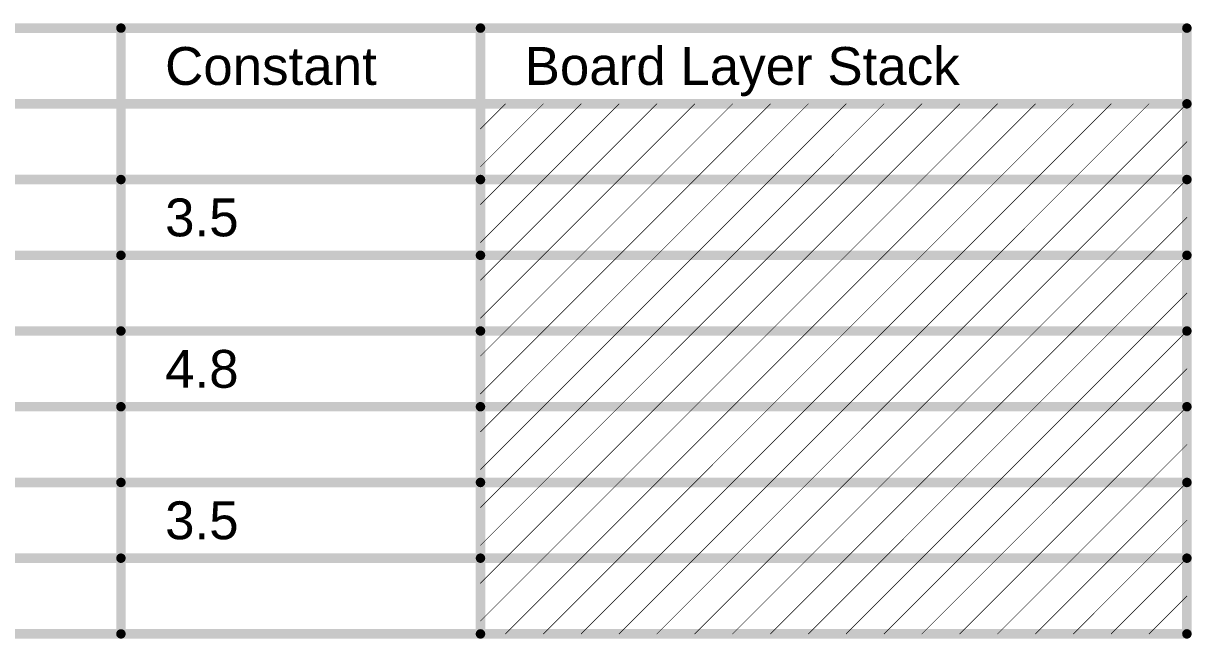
# Model space of a CAD drawing. Header units: inches. Extents: x -46 to 312, y 0 to 111.
# Drawn here: x 23 to 70.03, y 86.42 to 111.19 of the extents above; entities that cross this region are included whole.
import ezdxf

# ---------------------------------------------------------------- set-up
doc = ezdxf.new("R2010")
doc.units = ezdxf.units.IN
doc.layers.add('Draft and Dimension', color=6, linetype='Continuous')
doc.styles.add('Arial', font='', dxfattribs={"height": 0.2})
doc.styles.get('Arial').set_extended_font_data('Arial')

msp = doc.modelspace()

# ---------------------------------------------------------------- linework, layer by layer
at = {"layer": 'Draft and Dimension'}
for points in [[(-45.447, 110.998, 0.381, 0.381, 0), (69.838, 110.998, 0.381, 0.381, 0)], [(26.924, 86.614, 0.381, 0.381, 0), (26.924, 110.998, 0.381, 0.381, 0)], [(41.398, 86.614, 0.381, 0.381, 0), (41.398, 110.998, 0.381, 0.381, 0)], [(69.838, 86.614, 0.381, 0.381, 0), (69.838, 110.998, 0.381, 0.381, 0)], [(-45.447, 107.95, 0.381, 0.381, 0), (69.838, 107.95, 0.381, 0.381, 0)], [(41.398, 106.942, 0.0254, 0.0254, 0), (42.406, 107.95, 0.0254, 0.0254, 0)], [(41.398, 105.418, 0.0254, 0.0254, 0), (43.93, 107.95, 0.0254, 0.0254, 0)], [(42.406, 104.902, 0.0254, 0.0254, 0), (45.454, 107.95, 0.0254, 0.0254, 0)], [(43.93, 104.902, 0.0254, 0.0254, 0), (46.978, 107.95, 0.0254, 0.0254, 0)], [(45.454, 104.902, 0.0254, 0.0254, 0), (48.502, 107.95, 0.0254, 0.0254, 0)], [(46.978, 104.902, 0.0254, 0.0254, 0), (50.026, 107.95, 0.0254, 0.0254, 0)], [(48.502, 104.902, 0.0254, 0.0254, 0), (51.55, 107.95, 0.0254, 0.0254, 0)], [(50.026, 104.902, 0.0254, 0.0254, 0), (53.074, 107.95, 0.0254, 0.0254, 0)], [(51.55, 104.902, 0.0254, 0.0254, 0), (54.598, 107.95, 0.0254, 0.0254, 0)], [(53.074, 104.902, 0.0254, 0.0254, 0), (56.122, 107.95, 0.0254, 0.0254, 0)], [(54.598, 104.902, 0.0254, 0.0254, 0), (57.646, 107.95, 0.0254, 0.0254, 0)], [(56.122, 104.902, 0.0254, 0.0254, 0), (59.17, 107.95, 0.0254, 0.0254, 0)], [(57.646, 104.902, 0.0254, 0.0254, 0), (60.694, 107.95, 0.0254, 0.0254, 0)], [(59.17, 104.902, 0.0254, 0.0254, 0), (62.218, 107.95, 0.0254, 0.0254, 0)], [(60.694, 104.902, 0.0254, 0.0254, 0), (63.742, 107.95, 0.0254, 0.0254, 0)], [(62.218, 104.902, 0.0254, 0.0254, 0), (65.266, 107.95, 0.0254, 0.0254, 0)], [(63.742, 104.902, 0.0254, 0.0254, 0), (66.79, 107.95, 0.0254, 0.0254, 0)], [(65.266, 104.902, 0.0254, 0.0254, 0), (68.314, 107.95, 0.0254, 0.0254, 0)], [(66.79, 104.902, 0.0254, 0.0254, 0), (69.838, 107.95, 0.0254, 0.0254, 0)], [(68.314, 104.902, 0.0254, 0.0254, 0), (69.838, 106.426, 0.0254, 0.0254, 0)], [(10.418, 104.902, 0.381, 0.381, 0), (26.924, 104.902, 0.381, 0.381, 0)], [(26.924, 104.902, 0.381, 0.381, 0), (41.398, 104.902, 0.381, 0.381, 0)], [(41.398, 104.902, 0.381, 0.381, 0), (69.838, 104.902, 0.381, 0.381, 0)], [(41.398, 103.894, 0.0254, 0.0254, 0), (42.406, 104.902, 0.0254, 0.0254, 0)], [(41.398, 102.37, 0.0254, 0.0254, 0), (43.93, 104.902, 0.0254, 0.0254, 0)], [(42.406, 101.854, 0.0254, 0.0254, 0), (45.454, 104.902, 0.0254, 0.0254, 0)], [(43.93, 101.854, 0.0254, 0.0254, 0), (46.978, 104.902, 0.0254, 0.0254, 0)], [(45.454, 101.854, 0.0254, 0.0254, 0), (48.502, 104.902, 0.0254, 0.0254, 0)], [(46.978, 101.854, 0.0254, 0.0254, 0), (50.026, 104.902, 0.0254, 0.0254, 0)], [(48.502, 101.854, 0.0254, 0.0254, 0), (51.55, 104.902, 0.0254, 0.0254, 0)], [(50.026, 101.854, 0.0254, 0.0254, 0), (53.074, 104.902, 0.0254, 0.0254, 0)], [(51.55, 101.854, 0.0254, 0.0254, 0), (54.598, 104.902, 0.0254, 0.0254, 0)], [(53.074, 101.854, 0.0254, 0.0254, 0), (56.122, 104.902, 0.0254, 0.0254, 0)], [(54.598, 101.854, 0.0254, 0.0254, 0), (57.646, 104.902, 0.0254, 0.0254, 0)], [(56.122, 101.854, 0.0254, 0.0254, 0), (59.17, 104.902, 0.0254, 0.0254, 0)], [(57.646, 101.854, 0.0254, 0.0254, 0), (60.694, 104.902, 0.0254, 0.0254, 0)], [(59.17, 101.854, 0.0254, 0.0254, 0), (62.218, 104.902, 0.0254, 0.0254, 0)], [(60.694, 101.854, 0.0254, 0.0254, 0), (63.742, 104.902, 0.0254, 0.0254, 0)], [(62.218, 101.854, 0.0254, 0.0254, 0), (65.266, 104.902, 0.0254, 0.0254, 0)], [(63.742, 101.854, 0.0254, 0.0254, 0), (66.79, 104.902, 0.0254, 0.0254, 0)], [(65.266, 101.854, 0.0254, 0.0254, 0), (68.314, 104.902, 0.0254, 0.0254, 0)], [(66.79, 101.854, 0.0254, 0.0254, 0), (69.838, 104.902, 0.0254, 0.0254, 0)], [(68.314, 101.854, 0.0254, 0.0254, 0), (69.838, 103.378, 0.0254, 0.0254, 0)], [(10.418, 101.854, 0.381, 0.381, 0), (26.924, 101.854, 0.381, 0.381, 0)], [(26.924, 101.854, 0.381, 0.381, 0), (41.398, 101.854, 0.381, 0.381, 0)], [(41.398, 101.854, 0.381, 0.381, 0), (69.838, 101.854, 0.381, 0.381, 0)], [(41.398, 100.846, 0.0254, 0.0254, 0), (42.406, 101.854, 0.0254, 0.0254, 0)], [(41.398, 99.322, 0.0254, 0.0254, 0), (43.93, 101.854, 0.0254, 0.0254, 0)], [(42.406, 98.806, 0.0254, 0.0254, 0), (45.454, 101.854, 0.0254, 0.0254, 0)], [(43.93, 98.806, 0.0254, 0.0254, 0), (46.978, 101.854, 0.0254, 0.0254, 0)], [(45.454, 98.806, 0.0254, 0.0254, 0), (48.502, 101.854, 0.0254, 0.0254, 0)], [(46.978, 98.806, 0.0254, 0.0254, 0), (50.026, 101.854, 0.0254, 0.0254, 0)], [(48.502, 98.806, 0.0254, 0.0254, 0), (51.55, 101.854, 0.0254, 0.0254, 0)], [(50.026, 98.806, 0.0254, 0.0254, 0), (53.074, 101.854, 0.0254, 0.0254, 0)], [(51.55, 98.806, 0.0254, 0.0254, 0), (54.598, 101.854, 0.0254, 0.0254, 0)], [(53.074, 98.806, 0.0254, 0.0254, 0), (56.122, 101.854, 0.0254, 0.0254, 0)], [(54.598, 98.806, 0.0254, 0.0254, 0), (57.646, 101.854, 0.0254, 0.0254, 0)], [(56.122, 98.806, 0.0254, 0.0254, 0), (59.17, 101.854, 0.0254, 0.0254, 0)], [(57.646, 98.806, 0.0254, 0.0254, 0), (60.694, 101.854, 0.0254, 0.0254, 0)], [(59.17, 98.806, 0.0254, 0.0254, 0), (62.218, 101.854, 0.0254, 0.0254, 0)], [(60.694, 98.806, 0.0254, 0.0254, 0), (63.742, 101.854, 0.0254, 0.0254, 0)], [(62.218, 98.806, 0.0254, 0.0254, 0), (65.266, 101.854, 0.0254, 0.0254, 0)], [(63.742, 98.806, 0.0254, 0.0254, 0), (66.79, 101.854, 0.0254, 0.0254, 0)], [(65.266, 98.806, 0.0254, 0.0254, 0), (68.314, 101.854, 0.0254, 0.0254, 0)], [(66.79, 98.806, 0.0254, 0.0254, 0), (69.838, 101.854, 0.0254, 0.0254, 0)], [(68.314, 98.806, 0.0254, 0.0254, 0), (69.838, 100.33, 0.0254, 0.0254, 0)], [(10.418, 98.806, 0.381, 0.381, 0), (26.924, 98.806, 0.381, 0.381, 0)], [(26.924, 98.806, 0.381, 0.381, 0), (41.398, 98.806, 0.381, 0.381, 0)], [(41.398, 98.806, 0.381, 0.381, 0), (69.838, 98.806, 0.381, 0.381, 0)], [(41.398, 97.798, 0.0254, 0.0254, 0), (42.406, 98.806, 0.0254, 0.0254, 0)], [(41.398, 96.274, 0.0254, 0.0254, 0), (43.93, 98.806, 0.0254, 0.0254, 0)], [(42.406, 95.758, 0.0254, 0.0254, 0), (45.454, 98.806, 0.0254, 0.0254, 0)], [(43.93, 95.758, 0.0254, 0.0254, 0), (46.978, 98.806, 0.0254, 0.0254, 0)], [(45.454, 95.758, 0.0254, 0.0254, 0), (48.502, 98.806, 0.0254, 0.0254, 0)], [(46.978, 95.758, 0.0254, 0.0254, 0), (50.026, 98.806, 0.0254, 0.0254, 0)], [(48.502, 95.758, 0.0254, 0.0254, 0), (51.55, 98.806, 0.0254, 0.0254, 0)], [(50.026, 95.758, 0.0254, 0.0254, 0), (53.074, 98.806, 0.0254, 0.0254, 0)], [(51.55, 95.758, 0.0254, 0.0254, 0), (54.598, 98.806, 0.0254, 0.0254, 0)], [(53.074, 95.758, 0.0254, 0.0254, 0), (56.122, 98.806, 0.0254, 0.0254, 0)], [(54.598, 95.758, 0.0254, 0.0254, 0), (57.646, 98.806, 0.0254, 0.0254, 0)], [(56.122, 95.758, 0.0254, 0.0254, 0), (59.17, 98.806, 0.0254, 0.0254, 0)], [(57.646, 95.758, 0.0254, 0.0254, 0), (60.694, 98.806, 0.0254, 0.0254, 0)], [(59.17, 95.758, 0.0254, 0.0254, 0), (62.218, 98.806, 0.0254, 0.0254, 0)], [(60.694, 95.758, 0.0254, 0.0254, 0), (63.742, 98.806, 0.0254, 0.0254, 0)], [(62.218, 95.758, 0.0254, 0.0254, 0), (65.266, 98.806, 0.0254, 0.0254, 0)], [(63.742, 95.758, 0.0254, 0.0254, 0), (66.79, 98.806, 0.0254, 0.0254, 0)], [(65.266, 95.758, 0.0254, 0.0254, 0), (68.314, 98.806, 0.0254, 0.0254, 0)], [(66.79, 95.758, 0.0254, 0.0254, 0), (69.838, 98.806, 0.0254, 0.0254, 0)], [(68.314, 95.758, 0.0254, 0.0254, 0), (69.838, 97.282, 0.0254, 0.0254, 0)], [(10.418, 95.758, 0.381, 0.381, 0), (26.924, 95.758, 0.381, 0.381, 0)], [(26.924, 95.758, 0.381, 0.381, 0), (41.398, 95.758, 0.381, 0.381, 0)], [(41.398, 95.758, 0.381, 0.381, 0), (69.838, 95.758, 0.381, 0.381, 0)], [(41.398, 94.75, 0.0254, 0.0254, 0), (42.406, 95.758, 0.0254, 0.0254, 0)], [(41.398, 93.226, 0.0254, 0.0254, 0), (43.93, 95.758, 0.0254, 0.0254, 0)], [(42.406, 92.71, 0.0254, 0.0254, 0), (45.454, 95.758, 0.0254, 0.0254, 0)], [(43.93, 92.71, 0.0254, 0.0254, 0), (46.978, 95.758, 0.0254, 0.0254, 0)], [(45.454, 92.71, 0.0254, 0.0254, 0), (48.502, 95.758, 0.0254, 0.0254, 0)], [(46.978, 92.71, 0.0254, 0.0254, 0), (50.026, 95.758, 0.0254, 0.0254, 0)], [(48.502, 92.71, 0.0254, 0.0254, 0), (51.55, 95.758, 0.0254, 0.0254, 0)], [(50.026, 92.71, 0.0254, 0.0254, 0), (53.074, 95.758, 0.0254, 0.0254, 0)], [(51.55, 92.71, 0.0254, 0.0254, 0), (54.598, 95.758, 0.0254, 0.0254, 0)], [(53.074, 92.71, 0.0254, 0.0254, 0), (56.122, 95.758, 0.0254, 0.0254, 0)], [(54.598, 92.71, 0.0254, 0.0254, 0), (57.646, 95.758, 0.0254, 0.0254, 0)], [(56.122, 92.71, 0.0254, 0.0254, 0), (59.17, 95.758, 0.0254, 0.0254, 0)], [(57.646, 92.71, 0.0254, 0.0254, 0), (60.694, 95.758, 0.0254, 0.0254, 0)], [(59.17, 92.71, 0.0254, 0.0254, 0), (62.218, 95.758, 0.0254, 0.0254, 0)], [(60.694, 92.71, 0.0254, 0.0254, 0), (63.742, 95.758, 0.0254, 0.0254, 0)], [(62.218, 92.71, 0.0254, 0.0254, 0), (65.266, 95.758, 0.0254, 0.0254, 0)], [(63.742, 92.71, 0.0254, 0.0254, 0), (66.79, 95.758, 0.0254, 0.0254, 0)], [(65.266, 92.71, 0.0254, 0.0254, 0), (68.314, 95.758, 0.0254, 0.0254, 0)], [(66.79, 92.71, 0.0254, 0.0254, 0), (69.838, 95.758, 0.0254, 0.0254, 0)], [(68.314, 92.71, 0.0254, 0.0254, 0), (69.838, 94.234, 0.0254, 0.0254, 0)], [(10.418, 92.71, 0.381, 0.381, 0), (26.924, 92.71, 0.381, 0.381, 0)], [(26.924, 92.71, 0.381, 0.381, 0), (41.398, 92.71, 0.381, 0.381, 0)], [(41.398, 92.71, 0.381, 0.381, 0), (69.838, 92.71, 0.381, 0.381, 0)], [(41.398, 91.702, 0.0254, 0.0254, 0), (42.406, 92.71, 0.0254, 0.0254, 0)], [(41.398, 90.178, 0.0254, 0.0254, 0), (43.93, 92.71, 0.0254, 0.0254, 0)], [(42.406, 89.662, 0.0254, 0.0254, 0), (45.454, 92.71, 0.0254, 0.0254, 0)], [(43.93, 89.662, 0.0254, 0.0254, 0), (46.978, 92.71, 0.0254, 0.0254, 0)], [(45.454, 89.662, 0.0254, 0.0254, 0), (48.502, 92.71, 0.0254, 0.0254, 0)], [(46.978, 89.662, 0.0254, 0.0254, 0), (50.026, 92.71, 0.0254, 0.0254, 0)], [(48.502, 89.662, 0.0254, 0.0254, 0), (51.55, 92.71, 0.0254, 0.0254, 0)], [(50.026, 89.662, 0.0254, 0.0254, 0), (53.074, 92.71, 0.0254, 0.0254, 0)], [(51.55, 89.662, 0.0254, 0.0254, 0), (54.598, 92.71, 0.0254, 0.0254, 0)], [(53.074, 89.662, 0.0254, 0.0254, 0), (56.122, 92.71, 0.0254, 0.0254, 0)], [(54.598, 89.662, 0.0254, 0.0254, 0), (57.646, 92.71, 0.0254, 0.0254, 0)], [(56.122, 89.662, 0.0254, 0.0254, 0), (59.17, 92.71, 0.0254, 0.0254, 0)], [(57.646, 89.662, 0.0254, 0.0254, 0), (60.694, 92.71, 0.0254, 0.0254, 0)], [(59.17, 89.662, 0.0254, 0.0254, 0), (62.218, 92.71, 0.0254, 0.0254, 0)], [(60.694, 89.662, 0.0254, 0.0254, 0), (63.742, 92.71, 0.0254, 0.0254, 0)], [(62.218, 89.662, 0.0254, 0.0254, 0), (65.266, 92.71, 0.0254, 0.0254, 0)], [(63.742, 89.662, 0.0254, 0.0254, 0), (66.79, 92.71, 0.0254, 0.0254, 0)], [(65.266, 89.662, 0.0254, 0.0254, 0), (68.314, 92.71, 0.0254, 0.0254, 0)], [(66.79, 89.662, 0.0254, 0.0254, 0), (69.838, 92.71, 0.0254, 0.0254, 0)], [(68.314, 89.662, 0.0254, 0.0254, 0), (69.838, 91.186, 0.0254, 0.0254, 0)], [(10.418, 89.662, 0.381, 0.381, 0), (26.924, 89.662, 0.381, 0.381, 0)], [(26.924, 89.662, 0.381, 0.381, 0), (41.398, 89.662, 0.381, 0.381, 0)], [(41.398, 89.662, 0.381, 0.381, 0), (69.838, 89.662, 0.381, 0.381, 0)], [(41.398, 88.654, 0.0254, 0.0254, 0), (42.406, 89.662, 0.0254, 0.0254, 0)], [(41.398, 87.13, 0.0254, 0.0254, 0), (43.93, 89.662, 0.0254, 0.0254, 0)], [(42.406, 86.614, 0.0254, 0.0254, 0), (45.454, 89.662, 0.0254, 0.0254, 0)], [(43.93, 86.614, 0.0254, 0.0254, 0), (46.978, 89.662, 0.0254, 0.0254, 0)], [(45.454, 86.614, 0.0254, 0.0254, 0), (48.502, 89.662, 0.0254, 0.0254, 0)], [(46.978, 86.614, 0.0254, 0.0254, 0), (50.026, 89.662, 0.0254, 0.0254, 0)], [(48.502, 86.614, 0.0254, 0.0254, 0), (51.55, 89.662, 0.0254, 0.0254, 0)], [(50.026, 86.614, 0.0254, 0.0254, 0), (53.074, 89.662, 0.0254, 0.0254, 0)], [(51.55, 86.614, 0.0254, 0.0254, 0), (54.598, 89.662, 0.0254, 0.0254, 0)], [(53.074, 86.614, 0.0254, 0.0254, 0), (56.122, 89.662, 0.0254, 0.0254, 0)], [(54.598, 86.614, 0.0254, 0.0254, 0), (57.646, 89.662, 0.0254, 0.0254, 0)], [(56.122, 86.614, 0.0254, 0.0254, 0), (59.17, 89.662, 0.0254, 0.0254, 0)], [(57.646, 86.614, 0.0254, 0.0254, 0), (60.694, 89.662, 0.0254, 0.0254, 0)], [(59.17, 86.614, 0.0254, 0.0254, 0), (62.218, 89.662, 0.0254, 0.0254, 0)], [(60.694, 86.614, 0.0254, 0.0254, 0), (63.742, 89.662, 0.0254, 0.0254, 0)], [(62.218, 86.614, 0.0254, 0.0254, 0), (65.266, 89.662, 0.0254, 0.0254, 0)], [(63.742, 86.614, 0.0254, 0.0254, 0), (66.79, 89.662, 0.0254, 0.0254, 0)], [(65.266, 86.614, 0.0254, 0.0254, 0), (68.314, 89.662, 0.0254, 0.0254, 0)], [(66.79, 86.614, 0.0254, 0.0254, 0), (69.838, 89.662, 0.0254, 0.0254, 0)], [(68.314, 86.614, 0.0254, 0.0254, 0), (69.838, 88.138, 0.0254, 0.0254, 0)], [(10.418, 86.614, 0.381, 0.381, 0), (26.924, 86.614, 0.381, 0.381, 0)], [(26.924, 86.614, 0.381, 0.381, 0), (41.398, 86.614, 0.381, 0.381, 0)], [(41.398, 86.614, 0.381, 0.381, 0), (69.838, 86.614, 0.381, 0.381, 0)]]:
    msp.add_lwpolyline(points, format="xyseb", dxfattribs=at)
for points in [[(26.829, 110.998, 0.191, 0.191, 1), (27.019, 110.998, 0.191, 0.191, 1)], [(41.303, 110.998, 0.191, 0.191, 1), (41.494, 110.998, 0.191, 0.191, 1)], [(69.743, 110.998, 0.191, 0.191, 1), (69.934, 110.998, 0.191, 0.191, 1)], [(69.743, 110.998, 0.191, 0.191, 1), (69.934, 110.998, 0.191, 0.191, 1)], [(42.4, 107.95, 0.0127, 0.0127, 1), (42.413, 107.95, 0.0127, 0.0127, 1)], [(43.924, 107.95, 0.0127, 0.0127, 1), (43.937, 107.95, 0.0127, 0.0127, 1)], [(45.448, 107.95, 0.0127, 0.0127, 1), (45.461, 107.95, 0.0127, 0.0127, 1)], [(46.972, 107.95, 0.0127, 0.0127, 1), (46.985, 107.95, 0.0127, 0.0127, 1)], [(48.496, 107.95, 0.0127, 0.0127, 1), (48.509, 107.95, 0.0127, 0.0127, 1)], [(50.02, 107.95, 0.0127, 0.0127, 1), (50.033, 107.95, 0.0127, 0.0127, 1)], [(51.544, 107.95, 0.0127, 0.0127, 1), (51.557, 107.95, 0.0127, 0.0127, 1)], [(53.068, 107.95, 0.0127, 0.0127, 1), (53.081, 107.95, 0.0127, 0.0127, 1)], [(54.592, 107.95, 0.0127, 0.0127, 1), (54.605, 107.95, 0.0127, 0.0127, 1)], [(56.116, 107.95, 0.0127, 0.0127, 1), (56.129, 107.95, 0.0127, 0.0127, 1)], [(57.64, 107.95, 0.0127, 0.0127, 1), (57.653, 107.95, 0.0127, 0.0127, 1)], [(59.164, 107.95, 0.0127, 0.0127, 1), (59.177, 107.95, 0.0127, 0.0127, 1)], [(60.688, 107.95, 0.0127, 0.0127, 1), (60.701, 107.95, 0.0127, 0.0127, 1)], [(62.212, 107.95, 0.0127, 0.0127, 1), (62.225, 107.95, 0.0127, 0.0127, 1)], [(63.736, 107.95, 0.0127, 0.0127, 1), (63.749, 107.95, 0.0127, 0.0127, 1)], [(65.26, 107.95, 0.0127, 0.0127, 1), (65.273, 107.95, 0.0127, 0.0127, 1)], [(66.784, 107.95, 0.0127, 0.0127, 1), (66.797, 107.95, 0.0127, 0.0127, 1)], [(68.308, 107.95, 0.0127, 0.0127, 1), (68.321, 107.95, 0.0127, 0.0127, 1)], [(69.743, 107.95, 0.191, 0.191, 1), (69.934, 107.95, 0.191, 0.191, 1)], [(69.832, 107.95, 0.0127, 0.0127, 1), (69.845, 107.95, 0.0127, 0.0127, 1)], [(41.392, 106.942, 0.0127, 0.0127, 1), (41.405, 106.942, 0.0127, 0.0127, 1)], [(69.832, 106.426, 0.0127, 0.0127, 1), (69.845, 106.426, 0.0127, 0.0127, 1)], [(41.392, 105.418, 0.0127, 0.0127, 1), (41.405, 105.418, 0.0127, 0.0127, 1)], [(26.829, 104.902, 0.191, 0.191, 1), (27.019, 104.902, 0.191, 0.191, 1)], [(26.829, 104.902, 0.191, 0.191, 1), (27.019, 104.902, 0.191, 0.191, 1)], [(41.303, 104.902, 0.191, 0.191, 1), (41.494, 104.902, 0.191, 0.191, 1)], [(41.303, 104.902, 0.191, 0.191, 1), (41.494, 104.902, 0.191, 0.191, 1)], [(42.4, 104.902, 0.0127, 0.0127, 1), (42.413, 104.902, 0.0127, 0.0127, 1)], [(42.4, 104.902, 0.0127, 0.0127, 1), (42.413, 104.902, 0.0127, 0.0127, 1)], [(43.924, 104.902, 0.0127, 0.0127, 1), (43.937, 104.902, 0.0127, 0.0127, 1)], [(43.924, 104.902, 0.0127, 0.0127, 1), (43.937, 104.902, 0.0127, 0.0127, 1)], [(45.448, 104.902, 0.0127, 0.0127, 1), (45.461, 104.902, 0.0127, 0.0127, 1)], [(45.448, 104.902, 0.0127, 0.0127, 1), (45.461, 104.902, 0.0127, 0.0127, 1)], [(46.972, 104.902, 0.0127, 0.0127, 1), (46.985, 104.902, 0.0127, 0.0127, 1)], [(46.972, 104.902, 0.0127, 0.0127, 1), (46.985, 104.902, 0.0127, 0.0127, 1)], [(48.496, 104.902, 0.0127, 0.0127, 1), (48.509, 104.902, 0.0127, 0.0127, 1)], [(48.496, 104.902, 0.0127, 0.0127, 1), (48.509, 104.902, 0.0127, 0.0127, 1)], [(50.02, 104.902, 0.0127, 0.0127, 1), (50.033, 104.902, 0.0127, 0.0127, 1)], [(50.02, 104.902, 0.0127, 0.0127, 1), (50.033, 104.902, 0.0127, 0.0127, 1)], [(51.544, 104.902, 0.0127, 0.0127, 1), (51.557, 104.902, 0.0127, 0.0127, 1)], [(51.544, 104.902, 0.0127, 0.0127, 1), (51.557, 104.902, 0.0127, 0.0127, 1)], [(53.068, 104.902, 0.0127, 0.0127, 1), (53.081, 104.902, 0.0127, 0.0127, 1)], [(53.068, 104.902, 0.0127, 0.0127, 1), (53.081, 104.902, 0.0127, 0.0127, 1)], [(54.592, 104.902, 0.0127, 0.0127, 1), (54.605, 104.902, 0.0127, 0.0127, 1)], [(54.592, 104.902, 0.0127, 0.0127, 1), (54.605, 104.902, 0.0127, 0.0127, 1)], [(56.116, 104.902, 0.0127, 0.0127, 1), (56.129, 104.902, 0.0127, 0.0127, 1)], [(56.116, 104.902, 0.0127, 0.0127, 1), (56.129, 104.902, 0.0127, 0.0127, 1)], [(57.64, 104.902, 0.0127, 0.0127, 1), (57.653, 104.902, 0.0127, 0.0127, 1)], [(57.64, 104.902, 0.0127, 0.0127, 1), (57.653, 104.902, 0.0127, 0.0127, 1)], [(59.164, 104.902, 0.0127, 0.0127, 1), (59.177, 104.902, 0.0127, 0.0127, 1)], [(59.164, 104.902, 0.0127, 0.0127, 1), (59.177, 104.902, 0.0127, 0.0127, 1)], [(60.688, 104.902, 0.0127, 0.0127, 1), (60.701, 104.902, 0.0127, 0.0127, 1)], [(60.688, 104.902, 0.0127, 0.0127, 1), (60.701, 104.902, 0.0127, 0.0127, 1)], [(62.212, 104.902, 0.0127, 0.0127, 1), (62.225, 104.902, 0.0127, 0.0127, 1)], [(62.212, 104.902, 0.0127, 0.0127, 1), (62.225, 104.902, 0.0127, 0.0127, 1)], [(63.736, 104.902, 0.0127, 0.0127, 1), (63.749, 104.902, 0.0127, 0.0127, 1)], [(63.736, 104.902, 0.0127, 0.0127, 1), (63.749, 104.902, 0.0127, 0.0127, 1)], [(65.26, 104.902, 0.0127, 0.0127, 1), (65.273, 104.902, 0.0127, 0.0127, 1)], [(65.26, 104.902, 0.0127, 0.0127, 1), (65.273, 104.902, 0.0127, 0.0127, 1)], [(66.784, 104.902, 0.0127, 0.0127, 1), (66.797, 104.902, 0.0127, 0.0127, 1)], [(66.784, 104.902, 0.0127, 0.0127, 1), (66.797, 104.902, 0.0127, 0.0127, 1)], [(68.308, 104.902, 0.0127, 0.0127, 1), (68.321, 104.902, 0.0127, 0.0127, 1)], [(68.308, 104.902, 0.0127, 0.0127, 1), (68.321, 104.902, 0.0127, 0.0127, 1)], [(69.743, 104.902, 0.191, 0.191, 1), (69.934, 104.902, 0.191, 0.191, 1)], [(69.832, 104.902, 0.0127, 0.0127, 1), (69.845, 104.902, 0.0127, 0.0127, 1)], [(41.392, 103.894, 0.0127, 0.0127, 1), (41.405, 103.894, 0.0127, 0.0127, 1)], [(69.832, 103.378, 0.0127, 0.0127, 1), (69.845, 103.378, 0.0127, 0.0127, 1)], [(41.392, 102.37, 0.0127, 0.0127, 1), (41.405, 102.37, 0.0127, 0.0127, 1)], [(26.829, 101.854, 0.191, 0.191, 1), (27.019, 101.854, 0.191, 0.191, 1)], [(26.829, 101.854, 0.191, 0.191, 1), (27.019, 101.854, 0.191, 0.191, 1)], [(41.303, 101.854, 0.191, 0.191, 1), (41.494, 101.854, 0.191, 0.191, 1)], [(41.303, 101.854, 0.191, 0.191, 1), (41.494, 101.854, 0.191, 0.191, 1)], [(42.4, 101.854, 0.0127, 0.0127, 1), (42.413, 101.854, 0.0127, 0.0127, 1)], [(42.4, 101.854, 0.0127, 0.0127, 1), (42.413, 101.854, 0.0127, 0.0127, 1)], [(43.924, 101.854, 0.0127, 0.0127, 1), (43.937, 101.854, 0.0127, 0.0127, 1)], [(43.924, 101.854, 0.0127, 0.0127, 1), (43.937, 101.854, 0.0127, 0.0127, 1)], [(45.448, 101.854, 0.0127, 0.0127, 1), (45.461, 101.854, 0.0127, 0.0127, 1)], [(45.448, 101.854, 0.0127, 0.0127, 1), (45.461, 101.854, 0.0127, 0.0127, 1)], [(46.972, 101.854, 0.0127, 0.0127, 1), (46.985, 101.854, 0.0127, 0.0127, 1)], [(46.972, 101.854, 0.0127, 0.0127, 1), (46.985, 101.854, 0.0127, 0.0127, 1)], [(48.496, 101.854, 0.0127, 0.0127, 1), (48.509, 101.854, 0.0127, 0.0127, 1)], [(48.496, 101.854, 0.0127, 0.0127, 1), (48.509, 101.854, 0.0127, 0.0127, 1)], [(50.02, 101.854, 0.0127, 0.0127, 1), (50.033, 101.854, 0.0127, 0.0127, 1)], [(50.02, 101.854, 0.0127, 0.0127, 1), (50.033, 101.854, 0.0127, 0.0127, 1)], [(51.544, 101.854, 0.0127, 0.0127, 1), (51.557, 101.854, 0.0127, 0.0127, 1)], [(51.544, 101.854, 0.0127, 0.0127, 1), (51.557, 101.854, 0.0127, 0.0127, 1)], [(53.068, 101.854, 0.0127, 0.0127, 1), (53.081, 101.854, 0.0127, 0.0127, 1)], [(53.068, 101.854, 0.0127, 0.0127, 1), (53.081, 101.854, 0.0127, 0.0127, 1)], [(54.592, 101.854, 0.0127, 0.0127, 1), (54.605, 101.854, 0.0127, 0.0127, 1)], [(54.592, 101.854, 0.0127, 0.0127, 1), (54.605, 101.854, 0.0127, 0.0127, 1)], [(56.116, 101.854, 0.0127, 0.0127, 1), (56.129, 101.854, 0.0127, 0.0127, 1)], [(56.116, 101.854, 0.0127, 0.0127, 1), (56.129, 101.854, 0.0127, 0.0127, 1)], [(57.64, 101.854, 0.0127, 0.0127, 1), (57.653, 101.854, 0.0127, 0.0127, 1)], [(57.64, 101.854, 0.0127, 0.0127, 1), (57.653, 101.854, 0.0127, 0.0127, 1)], [(59.164, 101.854, 0.0127, 0.0127, 1), (59.177, 101.854, 0.0127, 0.0127, 1)], [(59.164, 101.854, 0.0127, 0.0127, 1), (59.177, 101.854, 0.0127, 0.0127, 1)], [(60.688, 101.854, 0.0127, 0.0127, 1), (60.701, 101.854, 0.0127, 0.0127, 1)], [(60.688, 101.854, 0.0127, 0.0127, 1), (60.701, 101.854, 0.0127, 0.0127, 1)], [(62.212, 101.854, 0.0127, 0.0127, 1), (62.225, 101.854, 0.0127, 0.0127, 1)], [(62.212, 101.854, 0.0127, 0.0127, 1), (62.225, 101.854, 0.0127, 0.0127, 1)], [(63.736, 101.854, 0.0127, 0.0127, 1), (63.749, 101.854, 0.0127, 0.0127, 1)], [(63.736, 101.854, 0.0127, 0.0127, 1), (63.749, 101.854, 0.0127, 0.0127, 1)], [(65.26, 101.854, 0.0127, 0.0127, 1), (65.273, 101.854, 0.0127, 0.0127, 1)], [(65.26, 101.854, 0.0127, 0.0127, 1), (65.273, 101.854, 0.0127, 0.0127, 1)], [(66.784, 101.854, 0.0127, 0.0127, 1), (66.797, 101.854, 0.0127, 0.0127, 1)], [(66.784, 101.854, 0.0127, 0.0127, 1), (66.797, 101.854, 0.0127, 0.0127, 1)], [(68.308, 101.854, 0.0127, 0.0127, 1), (68.321, 101.854, 0.0127, 0.0127, 1)], [(68.308, 101.854, 0.0127, 0.0127, 1), (68.321, 101.854, 0.0127, 0.0127, 1)], [(69.743, 101.854, 0.191, 0.191, 1), (69.934, 101.854, 0.191, 0.191, 1)], [(69.832, 101.854, 0.0127, 0.0127, 1), (69.845, 101.854, 0.0127, 0.0127, 1)], [(41.392, 100.846, 0.0127, 0.0127, 1), (41.405, 100.846, 0.0127, 0.0127, 1)], [(69.832, 100.33, 0.0127, 0.0127, 1), (69.845, 100.33, 0.0127, 0.0127, 1)], [(41.392, 99.322, 0.0127, 0.0127, 1), (41.405, 99.322, 0.0127, 0.0127, 1)], [(26.829, 98.806, 0.191, 0.191, 1), (27.019, 98.806, 0.191, 0.191, 1)], [(26.829, 98.806, 0.191, 0.191, 1), (27.019, 98.806, 0.191, 0.191, 1)], [(41.303, 98.806, 0.191, 0.191, 1), (41.494, 98.806, 0.191, 0.191, 1)], [(41.303, 98.806, 0.191, 0.191, 1), (41.494, 98.806, 0.191, 0.191, 1)], [(42.4, 98.806, 0.0127, 0.0127, 1), (42.413, 98.806, 0.0127, 0.0127, 1)], [(42.4, 98.806, 0.0127, 0.0127, 1), (42.413, 98.806, 0.0127, 0.0127, 1)], [(43.924, 98.806, 0.0127, 0.0127, 1), (43.937, 98.806, 0.0127, 0.0127, 1)], [(43.924, 98.806, 0.0127, 0.0127, 1), (43.937, 98.806, 0.0127, 0.0127, 1)], [(45.448, 98.806, 0.0127, 0.0127, 1), (45.461, 98.806, 0.0127, 0.0127, 1)], [(45.448, 98.806, 0.0127, 0.0127, 1), (45.461, 98.806, 0.0127, 0.0127, 1)], [(46.972, 98.806, 0.0127, 0.0127, 1), (46.985, 98.806, 0.0127, 0.0127, 1)], [(46.972, 98.806, 0.0127, 0.0127, 1), (46.985, 98.806, 0.0127, 0.0127, 1)], [(48.496, 98.806, 0.0127, 0.0127, 1), (48.509, 98.806, 0.0127, 0.0127, 1)], [(48.496, 98.806, 0.0127, 0.0127, 1), (48.509, 98.806, 0.0127, 0.0127, 1)], [(50.02, 98.806, 0.0127, 0.0127, 1), (50.033, 98.806, 0.0127, 0.0127, 1)], [(50.02, 98.806, 0.0127, 0.0127, 1), (50.033, 98.806, 0.0127, 0.0127, 1)], [(51.544, 98.806, 0.0127, 0.0127, 1), (51.557, 98.806, 0.0127, 0.0127, 1)], [(51.544, 98.806, 0.0127, 0.0127, 1), (51.557, 98.806, 0.0127, 0.0127, 1)], [(53.068, 98.806, 0.0127, 0.0127, 1), (53.081, 98.806, 0.0127, 0.0127, 1)], [(53.068, 98.806, 0.0127, 0.0127, 1), (53.081, 98.806, 0.0127, 0.0127, 1)], [(54.592, 98.806, 0.0127, 0.0127, 1), (54.605, 98.806, 0.0127, 0.0127, 1)], [(54.592, 98.806, 0.0127, 0.0127, 1), (54.605, 98.806, 0.0127, 0.0127, 1)], [(56.116, 98.806, 0.0127, 0.0127, 1), (56.129, 98.806, 0.0127, 0.0127, 1)], [(56.116, 98.806, 0.0127, 0.0127, 1), (56.129, 98.806, 0.0127, 0.0127, 1)], [(57.64, 98.806, 0.0127, 0.0127, 1), (57.653, 98.806, 0.0127, 0.0127, 1)], [(57.64, 98.806, 0.0127, 0.0127, 1), (57.653, 98.806, 0.0127, 0.0127, 1)], [(59.164, 98.806, 0.0127, 0.0127, 1), (59.177, 98.806, 0.0127, 0.0127, 1)], [(59.164, 98.806, 0.0127, 0.0127, 1), (59.177, 98.806, 0.0127, 0.0127, 1)], [(60.688, 98.806, 0.0127, 0.0127, 1), (60.701, 98.806, 0.0127, 0.0127, 1)], [(60.688, 98.806, 0.0127, 0.0127, 1), (60.701, 98.806, 0.0127, 0.0127, 1)], [(62.212, 98.806, 0.0127, 0.0127, 1), (62.225, 98.806, 0.0127, 0.0127, 1)], [(62.212, 98.806, 0.0127, 0.0127, 1), (62.225, 98.806, 0.0127, 0.0127, 1)], [(63.736, 98.806, 0.0127, 0.0127, 1), (63.749, 98.806, 0.0127, 0.0127, 1)], [(63.736, 98.806, 0.0127, 0.0127, 1), (63.749, 98.806, 0.0127, 0.0127, 1)], [(65.26, 98.806, 0.0127, 0.0127, 1), (65.273, 98.806, 0.0127, 0.0127, 1)], [(65.26, 98.806, 0.0127, 0.0127, 1), (65.273, 98.806, 0.0127, 0.0127, 1)], [(66.784, 98.806, 0.0127, 0.0127, 1), (66.797, 98.806, 0.0127, 0.0127, 1)], [(66.784, 98.806, 0.0127, 0.0127, 1), (66.797, 98.806, 0.0127, 0.0127, 1)], [(68.308, 98.806, 0.0127, 0.0127, 1), (68.321, 98.806, 0.0127, 0.0127, 1)], [(68.308, 98.806, 0.0127, 0.0127, 1), (68.321, 98.806, 0.0127, 0.0127, 1)], [(69.743, 98.806, 0.191, 0.191, 1), (69.934, 98.806, 0.191, 0.191, 1)], [(69.832, 98.806, 0.0127, 0.0127, 1), (69.845, 98.806, 0.0127, 0.0127, 1)], [(41.392, 97.798, 0.0127, 0.0127, 1), (41.405, 97.798, 0.0127, 0.0127, 1)], [(69.832, 97.282, 0.0127, 0.0127, 1), (69.845, 97.282, 0.0127, 0.0127, 1)], [(26.829, 95.758, 0.191, 0.191, 1), (27.019, 95.758, 0.191, 0.191, 1)], [(26.829, 95.758, 0.191, 0.191, 1), (27.019, 95.758, 0.191, 0.191, 1)], [(41.303, 95.758, 0.191, 0.191, 1), (41.494, 95.758, 0.191, 0.191, 1)], [(41.303, 95.758, 0.191, 0.191, 1), (41.494, 95.758, 0.191, 0.191, 1)], [(41.392, 96.274, 0.0127, 0.0127, 1), (41.405, 96.274, 0.0127, 0.0127, 1)], [(69.743, 95.758, 0.191, 0.191, 1), (69.934, 95.758, 0.191, 0.191, 1)], [(42.4, 95.758, 0.0127, 0.0127, 1), (42.413, 95.758, 0.0127, 0.0127, 1)], [(42.4, 95.758, 0.0127, 0.0127, 1), (42.413, 95.758, 0.0127, 0.0127, 1)], [(43.924, 95.758, 0.0127, 0.0127, 1), (43.937, 95.758, 0.0127, 0.0127, 1)], [(43.924, 95.758, 0.0127, 0.0127, 1), (43.937, 95.758, 0.0127, 0.0127, 1)], [(45.448, 95.758, 0.0127, 0.0127, 1), (45.461, 95.758, 0.0127, 0.0127, 1)], [(45.448, 95.758, 0.0127, 0.0127, 1), (45.461, 95.758, 0.0127, 0.0127, 1)], [(46.972, 95.758, 0.0127, 0.0127, 1), (46.985, 95.758, 0.0127, 0.0127, 1)], [(46.972, 95.758, 0.0127, 0.0127, 1), (46.985, 95.758, 0.0127, 0.0127, 1)], [(48.496, 95.758, 0.0127, 0.0127, 1), (48.509, 95.758, 0.0127, 0.0127, 1)], [(48.496, 95.758, 0.0127, 0.0127, 1), (48.509, 95.758, 0.0127, 0.0127, 1)], [(50.02, 95.758, 0.0127, 0.0127, 1), (50.033, 95.758, 0.0127, 0.0127, 1)], [(50.02, 95.758, 0.0127, 0.0127, 1), (50.033, 95.758, 0.0127, 0.0127, 1)], [(51.544, 95.758, 0.0127, 0.0127, 1), (51.557, 95.758, 0.0127, 0.0127, 1)], [(51.544, 95.758, 0.0127, 0.0127, 1), (51.557, 95.758, 0.0127, 0.0127, 1)], [(53.068, 95.758, 0.0127, 0.0127, 1), (53.081, 95.758, 0.0127, 0.0127, 1)], [(53.068, 95.758, 0.0127, 0.0127, 1), (53.081, 95.758, 0.0127, 0.0127, 1)], [(54.592, 95.758, 0.0127, 0.0127, 1), (54.605, 95.758, 0.0127, 0.0127, 1)], [(54.592, 95.758, 0.0127, 0.0127, 1), (54.605, 95.758, 0.0127, 0.0127, 1)], [(56.116, 95.758, 0.0127, 0.0127, 1), (56.129, 95.758, 0.0127, 0.0127, 1)], [(56.116, 95.758, 0.0127, 0.0127, 1), (56.129, 95.758, 0.0127, 0.0127, 1)], [(57.64, 95.758, 0.0127, 0.0127, 1), (57.653, 95.758, 0.0127, 0.0127, 1)], [(57.64, 95.758, 0.0127, 0.0127, 1), (57.653, 95.758, 0.0127, 0.0127, 1)], [(59.164, 95.758, 0.0127, 0.0127, 1), (59.177, 95.758, 0.0127, 0.0127, 1)], [(59.164, 95.758, 0.0127, 0.0127, 1), (59.177, 95.758, 0.0127, 0.0127, 1)], [(60.688, 95.758, 0.0127, 0.0127, 1), (60.701, 95.758, 0.0127, 0.0127, 1)], [(60.688, 95.758, 0.0127, 0.0127, 1), (60.701, 95.758, 0.0127, 0.0127, 1)], [(62.212, 95.758, 0.0127, 0.0127, 1), (62.225, 95.758, 0.0127, 0.0127, 1)], [(62.212, 95.758, 0.0127, 0.0127, 1), (62.225, 95.758, 0.0127, 0.0127, 1)], [(63.736, 95.758, 0.0127, 0.0127, 1), (63.749, 95.758, 0.0127, 0.0127, 1)], [(63.736, 95.758, 0.0127, 0.0127, 1), (63.749, 95.758, 0.0127, 0.0127, 1)], [(65.26, 95.758, 0.0127, 0.0127, 1), (65.273, 95.758, 0.0127, 0.0127, 1)], [(65.26, 95.758, 0.0127, 0.0127, 1), (65.273, 95.758, 0.0127, 0.0127, 1)], [(66.784, 95.758, 0.0127, 0.0127, 1), (66.797, 95.758, 0.0127, 0.0127, 1)], [(66.784, 95.758, 0.0127, 0.0127, 1), (66.797, 95.758, 0.0127, 0.0127, 1)], [(68.308, 95.758, 0.0127, 0.0127, 1), (68.321, 95.758, 0.0127, 0.0127, 1)], [(68.308, 95.758, 0.0127, 0.0127, 1), (68.321, 95.758, 0.0127, 0.0127, 1)], [(69.832, 95.758, 0.0127, 0.0127, 1), (69.845, 95.758, 0.0127, 0.0127, 1)], [(41.392, 94.75, 0.0127, 0.0127, 1), (41.405, 94.75, 0.0127, 0.0127, 1)], [(69.832, 94.234, 0.0127, 0.0127, 1), (69.845, 94.234, 0.0127, 0.0127, 1)], [(41.392, 93.226, 0.0127, 0.0127, 1), (41.405, 93.226, 0.0127, 0.0127, 1)], [(26.829, 92.71, 0.191, 0.191, 1), (27.019, 92.71, 0.191, 0.191, 1)], [(26.829, 92.71, 0.191, 0.191, 1), (27.019, 92.71, 0.191, 0.191, 1)], [(41.303, 92.71, 0.191, 0.191, 1), (41.494, 92.71, 0.191, 0.191, 1)], [(41.303, 92.71, 0.191, 0.191, 1), (41.494, 92.71, 0.191, 0.191, 1)], [(42.4, 92.71, 0.0127, 0.0127, 1), (42.413, 92.71, 0.0127, 0.0127, 1)], [(42.4, 92.71, 0.0127, 0.0127, 1), (42.413, 92.71, 0.0127, 0.0127, 1)], [(43.924, 92.71, 0.0127, 0.0127, 1), (43.937, 92.71, 0.0127, 0.0127, 1)], [(43.924, 92.71, 0.0127, 0.0127, 1), (43.937, 92.71, 0.0127, 0.0127, 1)], [(45.448, 92.71, 0.0127, 0.0127, 1), (45.461, 92.71, 0.0127, 0.0127, 1)], [(45.448, 92.71, 0.0127, 0.0127, 1), (45.461, 92.71, 0.0127, 0.0127, 1)], [(46.972, 92.71, 0.0127, 0.0127, 1), (46.985, 92.71, 0.0127, 0.0127, 1)], [(46.972, 92.71, 0.0127, 0.0127, 1), (46.985, 92.71, 0.0127, 0.0127, 1)], [(48.496, 92.71, 0.0127, 0.0127, 1), (48.509, 92.71, 0.0127, 0.0127, 1)], [(48.496, 92.71, 0.0127, 0.0127, 1), (48.509, 92.71, 0.0127, 0.0127, 1)], [(50.02, 92.71, 0.0127, 0.0127, 1), (50.033, 92.71, 0.0127, 0.0127, 1)], [(50.02, 92.71, 0.0127, 0.0127, 1), (50.033, 92.71, 0.0127, 0.0127, 1)], [(51.544, 92.71, 0.0127, 0.0127, 1), (51.557, 92.71, 0.0127, 0.0127, 1)], [(51.544, 92.71, 0.0127, 0.0127, 1), (51.557, 92.71, 0.0127, 0.0127, 1)], [(53.068, 92.71, 0.0127, 0.0127, 1), (53.081, 92.71, 0.0127, 0.0127, 1)], [(53.068, 92.71, 0.0127, 0.0127, 1), (53.081, 92.71, 0.0127, 0.0127, 1)], [(54.592, 92.71, 0.0127, 0.0127, 1), (54.605, 92.71, 0.0127, 0.0127, 1)], [(54.592, 92.71, 0.0127, 0.0127, 1), (54.605, 92.71, 0.0127, 0.0127, 1)], [(56.116, 92.71, 0.0127, 0.0127, 1), (56.129, 92.71, 0.0127, 0.0127, 1)], [(56.116, 92.71, 0.0127, 0.0127, 1), (56.129, 92.71, 0.0127, 0.0127, 1)], [(57.64, 92.71, 0.0127, 0.0127, 1), (57.653, 92.71, 0.0127, 0.0127, 1)], [(57.64, 92.71, 0.0127, 0.0127, 1), (57.653, 92.71, 0.0127, 0.0127, 1)], [(59.164, 92.71, 0.0127, 0.0127, 1), (59.177, 92.71, 0.0127, 0.0127, 1)], [(59.164, 92.71, 0.0127, 0.0127, 1), (59.177, 92.71, 0.0127, 0.0127, 1)], [(60.688, 92.71, 0.0127, 0.0127, 1), (60.701, 92.71, 0.0127, 0.0127, 1)], [(60.688, 92.71, 0.0127, 0.0127, 1), (60.701, 92.71, 0.0127, 0.0127, 1)], [(62.212, 92.71, 0.0127, 0.0127, 1), (62.225, 92.71, 0.0127, 0.0127, 1)], [(62.212, 92.71, 0.0127, 0.0127, 1), (62.225, 92.71, 0.0127, 0.0127, 1)], [(63.736, 92.71, 0.0127, 0.0127, 1), (63.749, 92.71, 0.0127, 0.0127, 1)], [(63.736, 92.71, 0.0127, 0.0127, 1), (63.749, 92.71, 0.0127, 0.0127, 1)], [(65.26, 92.71, 0.0127, 0.0127, 1), (65.273, 92.71, 0.0127, 0.0127, 1)], [(65.26, 92.71, 0.0127, 0.0127, 1), (65.273, 92.71, 0.0127, 0.0127, 1)], [(66.784, 92.71, 0.0127, 0.0127, 1), (66.797, 92.71, 0.0127, 0.0127, 1)], [(66.784, 92.71, 0.0127, 0.0127, 1), (66.797, 92.71, 0.0127, 0.0127, 1)], [(68.308, 92.71, 0.0127, 0.0127, 1), (68.321, 92.71, 0.0127, 0.0127, 1)], [(68.308, 92.71, 0.0127, 0.0127, 1), (68.321, 92.71, 0.0127, 0.0127, 1)], [(69.743, 92.71, 0.191, 0.191, 1), (69.934, 92.71, 0.191, 0.191, 1)], [(69.832, 92.71, 0.0127, 0.0127, 1), (69.845, 92.71, 0.0127, 0.0127, 1)], [(41.392, 91.702, 0.0127, 0.0127, 1), (41.405, 91.702, 0.0127, 0.0127, 1)], [(69.832, 91.186, 0.0127, 0.0127, 1), (69.845, 91.186, 0.0127, 0.0127, 1)], [(26.829, 89.662, 0.191, 0.191, 1), (27.019, 89.662, 0.191, 0.191, 1)], [(26.829, 89.662, 0.191, 0.191, 1), (27.019, 89.662, 0.191, 0.191, 1)], [(41.303, 89.662, 0.191, 0.191, 1), (41.494, 89.662, 0.191, 0.191, 1)], [(41.303, 89.662, 0.191, 0.191, 1), (41.494, 89.662, 0.191, 0.191, 1)], [(41.392, 90.178, 0.0127, 0.0127, 1), (41.405, 90.178, 0.0127, 0.0127, 1)], [(69.743, 89.662, 0.191, 0.191, 1), (69.934, 89.662, 0.191, 0.191, 1)], [(42.4, 89.662, 0.0127, 0.0127, 1), (42.413, 89.662, 0.0127, 0.0127, 1)], [(42.4, 89.662, 0.0127, 0.0127, 1), (42.413, 89.662, 0.0127, 0.0127, 1)], [(43.924, 89.662, 0.0127, 0.0127, 1), (43.937, 89.662, 0.0127, 0.0127, 1)], [(43.924, 89.662, 0.0127, 0.0127, 1), (43.937, 89.662, 0.0127, 0.0127, 1)], [(45.448, 89.662, 0.0127, 0.0127, 1), (45.461, 89.662, 0.0127, 0.0127, 1)], [(45.448, 89.662, 0.0127, 0.0127, 1), (45.461, 89.662, 0.0127, 0.0127, 1)], [(46.972, 89.662, 0.0127, 0.0127, 1), (46.985, 89.662, 0.0127, 0.0127, 1)], [(46.972, 89.662, 0.0127, 0.0127, 1), (46.985, 89.662, 0.0127, 0.0127, 1)], [(48.496, 89.662, 0.0127, 0.0127, 1), (48.509, 89.662, 0.0127, 0.0127, 1)], [(48.496, 89.662, 0.0127, 0.0127, 1), (48.509, 89.662, 0.0127, 0.0127, 1)], [(50.02, 89.662, 0.0127, 0.0127, 1), (50.033, 89.662, 0.0127, 0.0127, 1)], [(50.02, 89.662, 0.0127, 0.0127, 1), (50.033, 89.662, 0.0127, 0.0127, 1)], [(51.544, 89.662, 0.0127, 0.0127, 1), (51.557, 89.662, 0.0127, 0.0127, 1)], [(51.544, 89.662, 0.0127, 0.0127, 1), (51.557, 89.662, 0.0127, 0.0127, 1)], [(53.068, 89.662, 0.0127, 0.0127, 1), (53.081, 89.662, 0.0127, 0.0127, 1)], [(53.068, 89.662, 0.0127, 0.0127, 1), (53.081, 89.662, 0.0127, 0.0127, 1)], [(54.592, 89.662, 0.0127, 0.0127, 1), (54.605, 89.662, 0.0127, 0.0127, 1)], [(54.592, 89.662, 0.0127, 0.0127, 1), (54.605, 89.662, 0.0127, 0.0127, 1)], [(56.116, 89.662, 0.0127, 0.0127, 1), (56.129, 89.662, 0.0127, 0.0127, 1)], [(56.116, 89.662, 0.0127, 0.0127, 1), (56.129, 89.662, 0.0127, 0.0127, 1)], [(57.64, 89.662, 0.0127, 0.0127, 1), (57.653, 89.662, 0.0127, 0.0127, 1)], [(57.64, 89.662, 0.0127, 0.0127, 1), (57.653, 89.662, 0.0127, 0.0127, 1)], [(59.164, 89.662, 0.0127, 0.0127, 1), (59.177, 89.662, 0.0127, 0.0127, 1)], [(59.164, 89.662, 0.0127, 0.0127, 1), (59.177, 89.662, 0.0127, 0.0127, 1)], [(60.688, 89.662, 0.0127, 0.0127, 1), (60.701, 89.662, 0.0127, 0.0127, 1)], [(60.688, 89.662, 0.0127, 0.0127, 1), (60.701, 89.662, 0.0127, 0.0127, 1)], [(62.212, 89.662, 0.0127, 0.0127, 1), (62.225, 89.662, 0.0127, 0.0127, 1)], [(62.212, 89.662, 0.0127, 0.0127, 1), (62.225, 89.662, 0.0127, 0.0127, 1)], [(63.736, 89.662, 0.0127, 0.0127, 1), (63.749, 89.662, 0.0127, 0.0127, 1)], [(63.736, 89.662, 0.0127, 0.0127, 1), (63.749, 89.662, 0.0127, 0.0127, 1)], [(65.26, 89.662, 0.0127, 0.0127, 1), (65.273, 89.662, 0.0127, 0.0127, 1)], [(65.26, 89.662, 0.0127, 0.0127, 1), (65.273, 89.662, 0.0127, 0.0127, 1)], [(66.784, 89.662, 0.0127, 0.0127, 1), (66.797, 89.662, 0.0127, 0.0127, 1)], [(66.784, 89.662, 0.0127, 0.0127, 1), (66.797, 89.662, 0.0127, 0.0127, 1)], [(68.308, 89.662, 0.0127, 0.0127, 1), (68.321, 89.662, 0.0127, 0.0127, 1)], [(68.308, 89.662, 0.0127, 0.0127, 1), (68.321, 89.662, 0.0127, 0.0127, 1)], [(69.832, 89.662, 0.0127, 0.0127, 1), (69.845, 89.662, 0.0127, 0.0127, 1)], [(41.392, 88.654, 0.0127, 0.0127, 1), (41.405, 88.654, 0.0127, 0.0127, 1)], [(69.832, 88.138, 0.0127, 0.0127, 1), (69.845, 88.138, 0.0127, 0.0127, 1)], [(41.392, 87.13, 0.0127, 0.0127, 1), (41.405, 87.13, 0.0127, 0.0127, 1)], [(26.829, 86.614, 0.191, 0.191, 1), (27.019, 86.614, 0.191, 0.191, 1)], [(26.829, 86.614, 0.191, 0.191, 1), (27.019, 86.614, 0.191, 0.191, 1)], [(26.829, 86.614, 0.191, 0.191, 1), (27.019, 86.614, 0.191, 0.191, 1)], [(41.303, 86.614, 0.191, 0.191, 1), (41.494, 86.614, 0.191, 0.191, 1)], [(41.303, 86.614, 0.191, 0.191, 1), (41.494, 86.614, 0.191, 0.191, 1)], [(41.303, 86.614, 0.191, 0.191, 1), (41.494, 86.614, 0.191, 0.191, 1)], [(42.4, 86.614, 0.0127, 0.0127, 1), (42.413, 86.614, 0.0127, 0.0127, 1)], [(43.924, 86.614, 0.0127, 0.0127, 1), (43.937, 86.614, 0.0127, 0.0127, 1)], [(45.448, 86.614, 0.0127, 0.0127, 1), (45.461, 86.614, 0.0127, 0.0127, 1)], [(46.972, 86.614, 0.0127, 0.0127, 1), (46.985, 86.614, 0.0127, 0.0127, 1)], [(48.496, 86.614, 0.0127, 0.0127, 1), (48.509, 86.614, 0.0127, 0.0127, 1)], [(50.02, 86.614, 0.0127, 0.0127, 1), (50.033, 86.614, 0.0127, 0.0127, 1)], [(51.544, 86.614, 0.0127, 0.0127, 1), (51.557, 86.614, 0.0127, 0.0127, 1)], [(53.068, 86.614, 0.0127, 0.0127, 1), (53.081, 86.614, 0.0127, 0.0127, 1)], [(54.592, 86.614, 0.0127, 0.0127, 1), (54.605, 86.614, 0.0127, 0.0127, 1)], [(56.116, 86.614, 0.0127, 0.0127, 1), (56.129, 86.614, 0.0127, 0.0127, 1)], [(57.64, 86.614, 0.0127, 0.0127, 1), (57.653, 86.614, 0.0127, 0.0127, 1)], [(59.164, 86.614, 0.0127, 0.0127, 1), (59.177, 86.614, 0.0127, 0.0127, 1)], [(60.688, 86.614, 0.0127, 0.0127, 1), (60.701, 86.614, 0.0127, 0.0127, 1)], [(62.212, 86.614, 0.0127, 0.0127, 1), (62.225, 86.614, 0.0127, 0.0127, 1)], [(63.736, 86.614, 0.0127, 0.0127, 1), (63.749, 86.614, 0.0127, 0.0127, 1)], [(65.26, 86.614, 0.0127, 0.0127, 1), (65.273, 86.614, 0.0127, 0.0127, 1)], [(66.784, 86.614, 0.0127, 0.0127, 1), (66.797, 86.614, 0.0127, 0.0127, 1)], [(68.308, 86.614, 0.0127, 0.0127, 1), (68.321, 86.614, 0.0127, 0.0127, 1)], [(69.743, 86.614, 0.191, 0.191, 1), (69.934, 86.614, 0.191, 0.191, 1)], [(69.743, 86.614, 0.191, 0.191, 1), (69.934, 86.614, 0.191, 0.191, 1)]]:
    msp.add_lwpolyline(points, format="xyseb", close=True, dxfattribs=at)

# ---------------------------------------------------------------- texts
at = {"layer": 'Draft and Dimension', "style": 'Arial'}
for s, p in [('Constant', (28.702, 108.712)), ('Board Layer Stack', (43.176, 108.712)), ('3.5', (28.702, 102.616)), ('4.8', (28.702, 96.52)), ('3.5', (28.702, 90.424))]:
    msp.add_text(s, height=1.524, dxfattribs=at).set_placement(p)

doc.saveas('drawing.dxf')
